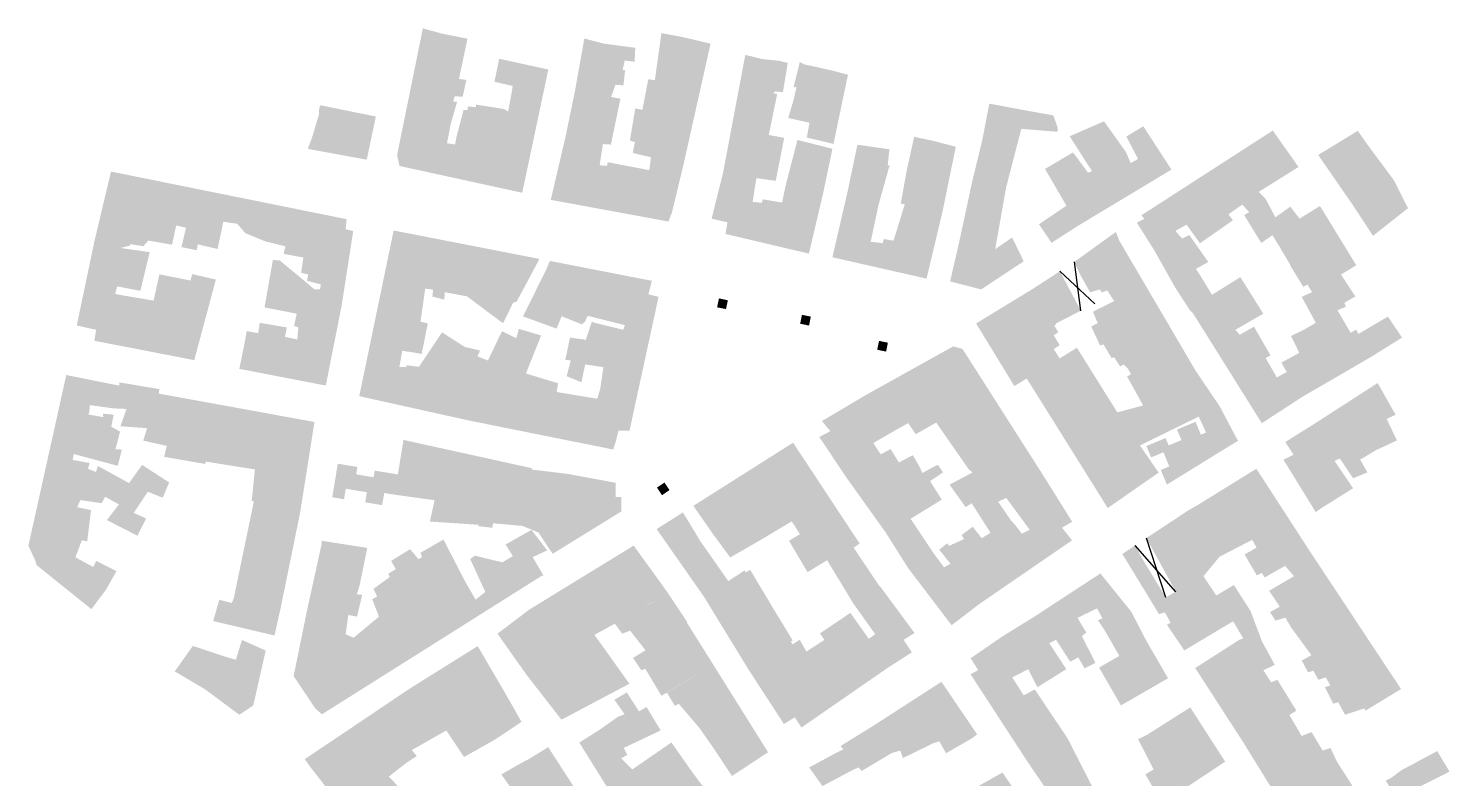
# Model space of a CAD drawing. Header units: millimetres. Extents: x -8 to 383, y 34 to 514.
# Drawn here: x -8.5 to 382.4, y 307.7 to 514.1 of the extents above; entities that cross this region are included whole.
import ezdxf

# ---------------------------------------------------------------- set-up
doc = ezdxf.new("R2010")
doc.units = ezdxf.units.MM
doc.header["$MEASUREMENT"] = 0
for name, color, linetype in [('ANAPSIXI', 231, 'Continuous'), ('APOTHIKES', 18, 'Continuous'), ('ATHLITIKA', 3, 'Continuous'), ('EKPAIDEYSH', 5, 'Continuous'), ('IPO ANEGERSI', 29, 'Continuous'), ('KATOIKIA', 2, 'Continuous'), ('POLITISMOS', 146, 'Continuous'), ('PROSWPIKES YPIRESIES', 59, 'Continuous'), ('TOPIKO EMPORIO', 20, 'Continuous'), ('VIOTEXNEIA', 217, 'Continuous'), ('XWRIS XRISI', 255, 'Continuous'), ('YGEIA', 141, 'Continuous'), ('YPERTOPIKO EMPORIO', 1, 'Continuous')]:
    doc.layers.add(name, color=color, linetype=linetype)

msp = doc.modelspace()

# ---------------------------------------------------------------- hatches: boundary and pattern name
at = {"layer": 'ANAPSIXI'}
for points in [[(283.11, 474.19), (282.98, 474.41), (278.85, 479.98), (271.15, 475.44), (277.03, 465.32), (280.24, 459.8), (288.44, 464.73)], [(244.68, 472.14), (239.81, 473.14), (233.83, 474.58), (233.07, 474.86), (231.47, 465.88), (232.56, 465.73), (242.96, 463.74)], [(260.43, 470.25), (251.17, 472.22), (247.49, 455.11), (257.44, 453.36)], [(168.73, 464.31), (160.57, 465.85), (160.17, 464.35), (159.29, 462.49), (167.57, 460.97), (168.54, 463.5)], [(307.02, 458.37), (310.08, 460.11), (304.88, 467.34), (297.65, 462.68), (298.46, 461.71), (296.4, 460.65), (301.25, 452.97), (308.37, 456.86)], [(226.2, 453.21), (213.71, 455.69), (212.66, 451.13), (224.9, 448.35), (225.87, 451.4)], [(234.09, 454.53), (229.48, 455.71), (226.75, 456.15), (226.54, 455.03), (225.87, 451.4), (224.9, 448.35), (232.04, 446.74)], [(265.28, 450.02), (262.11, 456.56), (257.44, 453.36), (251.71, 454.37), (250.83, 450.15), (246.55, 451.05), (245.04, 444.48), (253.59, 442.29)], [(273.85, 429.15), (273.52, 429.69), (274.82, 430.49), (273.7, 432.32), (274.23, 432.64), (268.12, 442.65), (252.19, 432.91), (259.76, 420.52)], [(355.21, 430.34), (351.58, 436.57), (345.64, 433.1), (342.29, 431.15), (350.2, 417.52), (360.99, 423.8), (357.38, 430.04), (356.7, 431.21)], [(255.55, 414.78), (251.44, 421.22), (248.45, 425.9), (245.9, 426.61), (231.26, 418.46), (234.24, 414.32), (237.88, 409.38), (240.48, 405.22), (241.22, 405.63)], [(240.48, 405.22), (237.88, 409.38), (234.24, 414.32), (231.26, 418.46), (222.14, 413.38), (226.95, 405.68), (228.59, 406.49), (230.61, 403.88), (233.5, 405.49), (235.59, 402.44)], [(158.91, 412.93), (156.43, 413.62), (148.8, 414.91), (147.97, 412.19), (136.8, 414.06), (135.11, 407.54), (133.14, 402.09), (152.36, 398.23), (153.15, 400.7), (153.84, 403.46), (156.86, 403.43)], [(44.5, 410.49), (27.37, 413.61), (25.23, 407.61), (24.14, 404.09), (23.08, 400.67), (29.56, 399.22), (28.83, 396.21), (40.17, 394.25), (40.34, 394.89), (42.82, 404.2)], [(57.35, 408.15), (44.5, 410.49), (42.82, 404.2), (40.34, 394.89), (53.81, 392.75), (54.01, 393.61)], [(225.94, 396.88), (223.93, 400.04), (230.61, 403.88), (228.59, 406.49), (226.95, 405.68), (222.14, 413.38), (209.79, 406.07), (212.09, 403.27), (209.05, 401.67), (216.38, 390.71)], [(70.19, 405.81), (57.35, 408.15), (54.01, 393.61), (62.8, 391.68), (67.8, 390.65)], [(208.46, 390.09), (201.85, 400.11), (191.6, 393.62), (194.21, 389.71), (197.92, 383.97)], [(216.38, 390.71), (221.72, 383.23), (229.79, 388.46), (236.79, 393.17), (234.8, 396.67), (230.96, 394.66), (228.69, 398.36), (225.94, 396.88)], [(153, 385.13), (153.04, 389.07), (139.84, 391.52), (138.17, 385.04), (140.68, 381.31), (131.82, 375.36), (135.71, 369.53), (154.59, 381.18), (154.63, 385.12)], [(201.48, 378.46), (197.92, 383.97), (194.21, 389.71), (191.6, 393.62), (183.84, 388.7), (186.7, 384.47), (190.33, 379.39), (188.97, 378.72), (192.73, 373.23)], [(278.59, 373.24), (277.67, 374.39), (275.83, 376.73), (278.63, 378.34), (270.63, 391.15), (265.27, 387.73), (260.47, 384.92), (266.94, 376.13), (264.75, 375.06), (268.36, 370.25), (270.25, 367.51)], [(328.15, 373.39), (337.81, 379.79), (329.29, 392.95), (319.35, 386.79), (320.61, 384.23), (328.15, 373.39)], [(192.73, 373.23), (188.97, 378.72), (190.33, 379.39), (186.7, 384.47), (183.84, 388.7), (174.41, 382.73), (179.71, 375.1), (184.56, 368.52)], [(210.58, 379.03), (214.13, 381.48), (208.46, 390.09), (197.92, 383.97), (201.48, 378.46), (203.74, 374.93)], [(184.02, 362.02), (176.31, 373.05), (171.55, 380.92), (164.31, 376.33), (177.36, 357.67)], [(216.24, 370.8), (216.89, 370.07), (220.15, 372.36), (214.13, 381.48), (210.58, 379.03), (203.74, 374.93), (200.71, 373.12), (205.82, 364.49)], [(262.01, 361.85), (258.36, 366.9), (253.73, 373.83), (251.24, 376.98), (248.21, 374.69), (248.89, 373.6), (244.77, 371.72), (244.24, 372.41), (242.04, 370.65), (245.14, 366.81), (249.26, 360.97), (252.93, 355.61)], [(10.16, 367.55), (9.32, 365.92), (4.44, 368.55), (-2.23, 370.11), (-8.5, 371.77), (-6.67, 367.8), (-6.22, 366.39), (8.83, 354.3), (12.81, 359.61), (15.72, 364.77)], [(167.37, 358.81), (158, 371.8), (153.21, 368.86), (161.03, 354.9)], [(298.02, 367.99), (295.93, 371.81), (292.42, 369.49), (300.87, 355.6), (304.36, 357.55), (298.02, 367.99)], [(218.38, 355.91), (223.73, 359.41), (225.51, 360.76), (218.52, 371.21), (216.89, 370.07), (216.24, 370.8), (211.21, 367.75)], [(243.36, 365.79), (240.53, 369.64), (233.54, 365.53), (245.46, 349.88), (252.93, 355.61), (249.26, 360.97), (245.14, 366.81)], [(322.88, 350.95), (325.68, 346.26), (326.61, 344.2), (330.85, 345.39), (327.67, 353.81), (323.1, 360.94), (318.26, 358.06), (305.71, 350.59), (304.69, 349.99), (308.81, 343.92), (309.44, 342.93), (322.88, 350.95)], [(136.19, 344.4), (141.8, 346.95), (143.28, 345.02), (145.89, 346.5), (144.47, 348.93), (137.93, 359.49), (129.32, 354.2)], [(83.25, 344.91), (80.94, 346.43), (78.77, 347.4), (79.5, 352.72), (72.5, 354.1), (68.33, 354.84), (64.45, 335.86), (70.41, 327), (72.24, 325.36), (86.08, 334.08), (83.45, 337.14), (79.68, 342.35)], [(94.21, 344.09), (88.56, 351.64), (87.94, 352.23), (80.94, 346.43), (83.25, 344.91), (79.68, 342.35), (83.45, 337.14), (86.08, 334.08), (96.89, 340.89)], [(199.22, 349.85), (196.66, 354.04), (189.53, 350.42), (183.64, 347.39), (186.79, 342.25)], [(223.44, 335.08), (227.96, 338.21), (225.55, 341.61), (222.63, 346.13), (222.18, 346.83), (217.61, 353.28), (213.42, 350.45)], [(179.91, 338.98), (172.65, 350.58), (172.01, 349.69), (171.88, 349.51), (165.09, 345.2), (161.27, 342.95), (157.82, 340.9), (160.11, 337.47), (161.2, 337.87), (165.63, 330.47)], [(56.77, 342.9), (50.25, 345.83), (48.56, 340.39), (45.57, 341.24), (41.14, 334.18), (40.03, 332.28), (49.52, 325.24), (53.36, 327.8)], [(118.97, 337.49), (115.09, 344.13), (101.11, 335.39), (105.2, 328.77), (110.41, 331.99)], [(259.33, 346.74), (250.7, 340.79), (252.76, 337.52), (250.66, 336.38), (253.97, 331.31), (262.14, 335.5), (266.53, 337.78), (265.98, 338.33), (263, 342.07)], [(194.34, 330.36), (199.31, 322.7), (202.33, 324.53), (204.16, 321.73), (208.04, 324.42), (200.95, 334.65)], [(242.06, 317.93), (243.93, 314.65), (250.92, 318.68), (252.48, 319.84), (242.65, 334.31), (237.26, 330.83)], [(268.33, 332.2), (265.29, 330.57), (257.67, 325.61), (265.99, 312.83), (277.35, 318.75)], [(325.73, 317.57), (328.25, 313.48), (340.71, 321.17), (338.38, 325.16), (334.82, 323.28)], [(276.86, 296.85), (286.12, 301.59), (277.35, 318.75), (265.99, 312.83)], [(206.27, 310.74), (209.93, 305.61), (218.08, 309.94), (219.86, 310.76), (215.66, 315.73), (213.03, 314.4)], [(249.81, 303.94), (256.01, 295.97), (265.31, 300.77), (259.45, 309.34)]]:
    msp.add_hatch(color=256, dxfattribs=at).paths.add_polyline_path(points, flags=0)
at = {"layer": 'APOTHIKES'}
for points in [[(371, 464.64), (367.09, 472.36), (356.13, 465.05), (361.37, 457.03)], [(351.78, 457.08), (346.79, 465.23), (341.71, 462.11), (341.16, 461.77), (333.71, 457.2), (335.48, 454.32), (338.62, 449.03)], [(309.84, 391.77), (313.04, 393.74), (308.67, 400.82), (305.16, 399.35)], [(266.13, 364.68), (257.74, 376.3), (256.15, 375.32), (253.73, 373.83), (258.36, 366.9), (262.01, 361.85)], [(171.88, 349.51), (172.01, 349.69), (172.65, 350.58), (172.75, 350.72), (167.37, 358.81), (166.94, 358.64), (162.4, 355.67), (157.62, 352.99), (152.82, 350.3), (154.83, 347.56), (157.03, 348.36), (161.27, 342.95), (165.09, 345.2)], [(294.87, 353.61), (287.46, 348.63), (291.6, 341.44), (298.97, 345.69)], [(87.64, 287.17), (93.45, 293.17), (99.29, 298.85), (91.59, 307.25), (90.64, 308.21), (67.52, 313.02), (69.35, 310.46), (78.62, 298.65)], [(379.03, 315.24), (369.25, 310), (366.45, 307.93), (364.86, 307.08), (367.95, 302.28), (382.43, 309.59)]]:
    msp.add_hatch(color=256, dxfattribs=at).paths.add_polyline_path(points, flags=0)
at = {"layer": 'ATHLITIKA'}
for points in [[(215.94, 496.61), (202.58, 500.34), (201.97, 497.89), (202.8, 498.02), (201.93, 494.21), (214.71, 490.72)], [(207.91, 339.16), (205.51, 342.62), (203.69, 345.87), (201.64, 344.59), (201.82, 344.24), (189.47, 337.86), (194.34, 330.36)]]:
    msp.add_hatch(color=256, dxfattribs=at).paths.add_polyline_path(points, flags=0)
at = {"layer": 'EKPAIDEYSH'}
for points in [[(294.72, 477.04), (293.4, 480.09), (287.38, 488.54), (277.92, 484.43), (284.08, 474.81), (282.98, 474.41), (283.11, 474.19), (288.44, 464.73), (297.66, 470.28)], [(279.92, 426.23), (275.15, 423.3), (266.12, 417.77), (277.31, 399.87), (291.04, 408.45), (279.92, 426.23)], [(297.26, 399.35), (313.44, 407.28), (319.2, 410.11), (312.59, 419.88), (306.55, 415.41), (299.09, 410.6), (298.15, 410.35), (291.04, 408.45), (277.31, 399.87), (288.4, 382.12), (302.4, 391.87)]]:
    msp.add_hatch(color=256, dxfattribs=at).paths.add_polyline_path(points, flags=0)
at = {"layer": 'IPO ANEGERSI'}
msp.add_hatch(color=256, dxfattribs=at).paths.add_polyline_path([(334.82, 323.28), (338.38, 325.16), (340.3, 326.37), (335.06, 334.87), (333.35, 334.18), (328.54, 331.23), (320.22, 326.09), (325.73, 317.57)], flags=0)
at = {"layer": 'KATOIKIA'}
for points in [[(155.53, 505.26), (158.25, 504.95), (158.44, 508.77), (156.2, 509.07), (149.58, 509.96), (148, 510.39), (147.92, 509.98), (145.55, 496.18), (151.77, 495.23), (153, 498.6), (155.18, 498.44), (155.64, 502.66), (154.96, 502.67)], [(340.89, 475.98), (333.8, 486.01), (322.45, 478.68), (329.93, 469.12)], [(362.32, 478.79), (359.83, 482.15), (357.53, 485.44), (357.19, 485.93), (346.29, 479.28), (351.57, 471.64)], [(246.61, 481.56), (240.04, 483.25), (235.15, 484.27), (233.07, 474.86), (233.83, 474.58), (239.81, 473.14), (244.68, 472.14)], [(310.83, 457.25), (308.92, 456.31), (308.37, 456.86), (301.25, 452.97), (307.02, 442.69), (313.73, 446.31), (312.66, 447.95), (316.08, 449.83)], [(352.2, 446.15), (352.56, 446.37), (355.82, 448.36), (356.77, 448.93), (351.78, 457.08), (338.54, 448.98), (342.2, 442.98), (343.31, 443.65), (344.6, 441.53)], [(313.73, 446.31), (307.02, 442.69), (311.03, 436.51), (316.66, 440.55), (317.09, 440.81)], [(303.64, 435.15), (298.66, 443.64), (289.67, 439.8), (290.2, 439.11), (284.32, 436.16), (285.65, 433.01), (283.87, 432.07), (286.28, 426.87), (287.24, 427.14), (288.19, 426.99), (294.49, 430.07)], [(324.89, 445.66), (317.09, 440.81), (316.66, 440.55), (311.03, 436.51), (311.82, 435.77), (317.94, 425.99), (324.72, 429.79), (323.51, 431.17), (331.19, 435.61)], [(301.55, 423.96), (307.97, 427.77), (303.64, 435.15), (294.49, 430.07), (288.19, 426.99), (287.24, 427.14), (289.52, 423.3), (290.07, 423.7), (291.82, 421.1), (292.77, 421.63), (294.01, 420.35)], [(328.63, 432.04), (324.72, 429.79), (317.94, 425.99), (323.77, 416.67), (326.88, 418.96), (326.21, 419.52), (331.83, 423.42), (333.2, 424.09)], [(265.27, 387.73), (270.63, 391.15), (264.12, 401.35), (255.55, 414.78), (241.22, 405.63), (247.36, 396.8), (250.1, 392.87), (251.18, 391.9), (244.88, 388.55), (249.32, 382.37), (250.97, 383.45), (256.15, 375.32), (261.75, 378.77), (258.25, 383.85), (260.47, 384.92)], [(358.29, 413.72), (353.93, 410.9), (355.34, 408.61), (362.2, 398.05), (366.42, 400.01)], [(242.76, 384.45), (239.53, 389.53), (243.1, 391.95), (241.68, 394.02), (240.55, 393.5), (237.4, 391.75), (236.79, 393.17), (229.79, 388.46), (221.72, 383.23), (227.37, 375.31), (234.18, 379.18), (234.6, 379.42)], [(332.79, 359.35), (335.75, 354.96), (333.05, 353.49), (334.53, 351.15), (337.27, 351.95), (338.88, 349.21), (352.58, 357.28), (349.21, 362.37), (343.93, 370.33), (337.17, 366.21), (339.64, 363.37)], [(318.26, 358.06), (314.74, 363.36), (300.87, 355.6), (302.49, 352.94), (304.11, 353.39), (305.71, 350.59)], [(277.01, 337.79), (272.32, 344.91), (267.7, 351.92), (259.33, 346.74), (263, 342.07), (265.98, 338.33), (266.53, 337.78), (269.05, 332.81)], [(356.77, 337.09), (363.44, 340.85), (357.57, 349.72), (351.35, 345.59), (344.41, 341.64), (342.16, 340.36), (341.75, 340.22), (343.49, 336.94), (345, 337.34), (346.33, 334.86), (348.39, 335.53), (349.65, 333.34)], [(298.97, 345.69), (286.01, 338.22), (292.03, 327.81), (304.99, 335.28)], [(332.54, 342.28), (330.85, 345.39), (326.61, 344.2), (325.68, 346.26), (324.59, 345.86), (312.46, 338.09), (316.34, 332.09)], [(96.97, 315.51), (103.55, 319.28), (106.46, 320.92), (106.7, 321.08), (102.92, 325.34), (106.07, 327.36), (101.11, 335.39), (96.44, 332.47), (87.86, 326.7)], [(315.99, 319.67), (311.1, 327.26), (299.21, 319.72), (296.74, 318.51), (301.03, 310.19), (305.62, 312.99)], [(187.88, 310.26), (179.5, 323.02), (176.07, 321.63), (180.38, 315.45), (185.03, 308.39)], [(337.52, 313.18), (346.02, 317.88), (344.47, 320.47), (341.73, 319.4), (340.71, 321.17), (328.25, 313.48), (330.62, 309.64)], [(155.17, 298.1), (162.67, 301.87), (157.33, 309.97), (150.91, 304.94)]]:
    msp.add_hatch(color=256, dxfattribs=at).paths.add_polyline_path(points, flags=0)
at = {"layer": 'POLITISMOS'}
for points in [[(216.94, 501.35), (212.81, 502.47), (204.92, 504.21), (203.7, 504.83), (202.58, 500.34), (215.94, 496.61)], [(298.19, 487.17), (293.52, 484.37), (296.72, 478.19), (294.72, 477.04), (297.66, 470.28), (305.93, 475.25)], [(367.09, 472.36), (362.32, 478.79), (351.57, 471.64), (356.13, 465.05)], [(220.73, 466.57), (221, 468.42), (216.83, 469.16), (213.71, 455.69), (218.39, 454.76)], [(65.46, 428.52), (62.06, 429.23), (60.62, 422.55), (59.46, 418.5), (71.92, 416.09), (73.31, 415.85), (75.96, 429.23), (69.62, 430.8), (65.75, 431.88)], [(330.79, 405.46), (341.99, 412.77), (337.64, 419.54), (334.91, 418.07), (331.83, 423.42), (326.21, 419.52), (326.88, 418.96), (323.77, 416.67)], [(343.93, 370.33), (337.81, 379.79), (328.15, 373.39), (329.34, 371.22), (326.04, 369.35), (329.41, 363.59), (330.77, 364.26), (331.58, 363.02), (337.17, 366.21)], [(152.82, 350.3), (143.18, 362.71), (137.93, 359.49), (144.47, 348.93), (145.7, 349.33), (146.88, 347.68), (147.2, 347.24)], [(125.03, 327.01), (122.91, 330.74), (109.2, 322.67), (106.7, 321.08), (106.46, 320.92), (109.36, 316.57)]]:
    msp.add_hatch(color=256, dxfattribs=at).paths.add_polyline_path(points, flags=0)
at = {"layer": 'PROSWPIKES YPIRESIES'}
for color, points in [(256, [(112.28, 511.28), (105.41, 512.65), (100, 514.11), (97.62, 502.4), (105.29, 500.96), (109.11, 500.36), (109.93, 500.21)]), (256, [(147.92, 509.98), (148, 510.39), (144.43, 511.34), (141.82, 496.75), (145.55, 496.18)]), (256, [(193.18, 505.73), (188.7, 506.82), (187.02, 497.92), (191.55, 497.11), (191.74, 498.11)]), (256, [(154.35, 494.79), (151.77, 495.23), (141.82, 496.75), (139.35, 484.73), (149.53, 482.29), (151.74, 482.14)]), (256, [(197.48, 496.07), (196.47, 496.23), (191.55, 497.11), (190.32, 490.58), (196.1, 489.37)]), (256, [(122.26, 491.95), (114.63, 493.14), (114.62, 492.46), (112.31, 492.62), (112.29, 491.67), (111.2, 491.68), (109.3, 484.41), (111.34, 484.11), (111.63, 485.06), (114.89, 484.47), (115.05, 485.97), (116.95, 485.41), (117.37, 486.49), (120.82, 486.11)]), (256, [(107.67, 487.82), (101.27, 488.78), (100.12, 484.13), (106.65, 482.51)]), (256, [(124.12, 485.23), (120.82, 486.11), (117.37, 486.49), (116.95, 485.41), (115.05, 485.97), (114.89, 484.47), (111.63, 485.06), (111.34, 484.11), (109.3, 484.41), (108.84, 482.18), (108.31, 479.59), (122.93, 477.38)]), (256, [(198.25, 478.17), (183.85, 481.12), (182.6, 474.46), (191.74, 472.82), (191.76, 472.9), (197.07, 472.16)]), (256, [(228.33, 480.85), (219.54, 482.11), (218.29, 476.14), (227.7, 473.95), (228.41, 476.49), (227.87, 476.35)]), (59, [(321.62, 462.97), (325.4, 465.62), (327.3, 463.55), (331.83, 467.19), (329.93, 469.12), (322.45, 478.68), (314.23, 473.38)]), (256, [(162.3, 475.1), (156.65, 476.18), (154.31, 463.41), (159.29, 462.49), (160.17, 464.35), (161.17, 468.16)]), (59, [(314.23, 473.38), (304.88, 467.34), (310.08, 460.11), (313.77, 454.98), (322.82, 461.29), (321.62, 462.97)]), (256, [(149.12, 469.05), (136.38, 472.02), (135.19, 466.93), (147.63, 464.64), (148.71, 467.08)]), (256, [(225.36, 465.58), (220.73, 466.57), (218.39, 454.76), (226.2, 453.21), (226.54, 455.03), (223.19, 455.38)]), (256, [(242.96, 463.74), (232.56, 465.73), (229.48, 455.71), (234.09, 454.53), (240.41, 453.03)]), (256, [(251.71, 454.37), (247.49, 455.11), (246.55, 451.05), (250.83, 450.15)]), (59, [(283.55, 441.48), (286.29, 442.27), (286.69, 441.45), (288.32, 441.98), (289.67, 439.8), (293, 441.22), (284.94, 453.99), (279.22, 449.86), (280.81, 446.37)]), (59, [(312.59, 419.88), (311.11, 422.41), (307.97, 427.77), (301.55, 423.96), (294.01, 420.35), (294.82, 418.98), (293.73, 418.3), (298.15, 410.35), (299.09, 410.6), (306.55, 415.41)]), (59, [(362.2, 398.05), (355.34, 408.61), (353.93, 410.9), (351.4, 409.28), (359.36, 396.35), (362.2, 398.05)]), (59, [(310, 404.79), (307.46, 403.72), (308.67, 400.82), (313.04, 393.74), (315.78, 395.43)]), (256, [(224.44, 347.4), (232.25, 345.85), (235.27, 347.72), (225.84, 360.49), (225.51, 360.76), (223.73, 359.41), (218.38, 355.91)]), (256, [(148.13, 329.17), (156.82, 333.77), (147.2, 347.24), (145.7, 349.33), (144.47, 348.93), (145.89, 346.5), (143.28, 345.02), (128.48, 336.29), (138.13, 323.88)]), (256, [(179.91, 338.98), (166.39, 330.86), (167.16, 331.26), (169.31, 327.69), (170.4, 328.24), (176.07, 321.63)]), (256, [(183.81, 316.45), (191.1, 321.1), (187.24, 327.28), (179.5, 323.02)]), (59, [(337.52, 313.18), (330.62, 309.64), (334.31, 303.67), (341.27, 292.39), (351.57, 297.63), (350.49, 299.02), (357.74, 302.5), (351.43, 312.37), (349.69, 316.08), (347.5, 315.4), (346.02, 317.88)])]:
    msp.add_hatch(color=color, dxfattribs=at).paths.add_polyline_path(points, flags=0)
at = {"layer": 'TOPIKO EMPORIO'}
for points in [[(87.07, 489.86), (71.73, 492.99), (71.37, 491.49), (71.49, 490.66), (69.56, 484.2), (68.36, 480.96), (84.56, 477.98)], [(109.27, 493.35), (96.35, 496.16), (95.19, 490.44), (100.73, 488.86), (101.27, 488.78), (107.67, 487.82)], [(132.68, 494.11), (124.42, 496.37), (123.48, 491.26), (122.26, 491.95), (120.82, 486.11), (128.83, 483.97), (130.4, 483.34)], [(101.27, 488.78), (100.73, 488.86), (95.19, 490.44), (92.92, 479.28), (93.35, 477.18), (93.57, 476.26), (97.93, 475.31)], [(196.1, 489.37), (185.81, 491.51), (185, 487.22), (190.01, 485.74), (195.16, 484.78)], [(130.4, 483.34), (128.83, 483.97), (124.12, 485.23), (122.93, 477.38), (108.31, 479.59), (107.56, 475.97), (106.34, 473.47), (127.34, 468.88)], [(199.4, 483.99), (195.16, 484.78), (190.01, 485.74), (185, 487.22), (183.85, 481.12), (198.25, 478.17)], [(149.53, 482.29), (139.35, 484.73), (136.38, 472.02), (149.12, 469.05), (150.66, 476.28), (148.64, 476.44)], [(212.67, 480.98), (203.05, 483.42), (199.95, 471.49), (200.87, 470.98), (210.12, 468.78)], [(171.71, 476.68), (166.62, 477.67), (162.75, 478.64), (162.3, 475.1), (170.93, 473.45)], [(27.31, 469.21), (27.62, 472.01), (14.22, 474.72), (9.65, 455.51), (9.61, 455.33), (16.82, 453.68), (19.42, 454.34), (19.56, 454.75), (23.1, 454.17), (24.47, 455.73)], [(193.28, 466.13), (190.72, 466.37), (191.74, 472.82), (182.6, 474.46), (179.42, 461.75), (183.81, 460.76), (183.32, 457.99), (183.32, 457.53), (190.31, 455.88), (191.46, 458.09)], [(227.7, 473.95), (218.29, 476.14), (216.83, 469.16), (221, 468.42), (220.73, 466.57), (225.36, 465.58)], [(50.22, 467.44), (35.13, 470.49), (34.8, 467.82), (33.77, 459.51), (34.86, 459.23), (33.59, 453.92), (37.81, 453.07), (38.09, 454.69), (43.54, 453.42), (45.11, 460.91), (48.92, 460.35), (49.77, 464.31)], [(106.32, 452.63), (106.56, 455.66), (91.97, 458.5), (89.77, 447.89), (96.26, 446.61), (103.18, 445.39), (105.1, 445.04), (105.31, 446.5)], [(290.65, 458.11), (284.94, 453.99), (293, 441.22), (298.66, 443.64), (291.61, 455.65)], [(24.86, 452.53), (16.82, 453.68), (9.61, 455.33), (7.33, 444.44), (15.92, 443.11), (22.31, 441.91)], [(120.64, 452.91), (106.56, 455.66), (106.32, 452.63), (105.31, 446.5), (105.1, 445.04), (103.18, 445.39), (102.83, 442.21), (102.62, 440.32), (105.9, 439.47), (106.04, 441.51), (112.17, 440.37), (119.63, 450.67)], [(70.47, 439.2), (69.04, 439.07), (70.17, 442.33), (60.66, 450.24), (60.55, 450.25), (58.75, 450.4), (56.45, 437.33), (65.3, 435.61), (64.58, 432.21), (65.75, 431.88), (69.62, 430.8), (75.96, 429.23), (77.65, 437.75)], [(132.08, 450.68), (120.64, 452.91), (119.63, 450.67), (112.17, 440.37), (122.07, 432.95), (124.85, 438.65), (125.8, 438.92)], [(33.54, 431.25), (35.81, 441.05), (36.11, 444.73), (27.53, 446.44), (25.93, 439.21), (24.55, 432.97), (22.57, 425.65), (31.62, 423.89)], [(150.54, 445.59), (151.39, 446.92), (144.29, 448.3), (141.4, 442.91), (138.19, 434.9), (143.76, 432.67), (144.57, 433.37), (145.37, 435.01)], [(163.01, 444.65), (151.39, 446.92), (150.54, 445.59), (145.37, 435.01), (155.58, 432.46), (155.11, 431.17), (160.57, 429.82), (162.4, 428.98), (164.84, 440.23), (162.05, 440.95)], [(281.01, 436.41), (275.24, 447.28), (271.27, 444.7), (277.17, 434.47)], [(16.3, 440.84), (15.36, 441.07), (15.92, 443.11), (7.33, 444.44), (4.8, 432.37), (10.12, 431.17), (14.02, 430.22), (14.86, 432.67)], [(271.27, 444.7), (268.12, 442.65), (274.07, 432.9), (277.17, 434.47)], [(24.55, 432.97), (25.93, 439.21), (16.3, 440.84), (14.86, 432.67), (14.02, 430.22), (10.12, 431.17), (9.64, 428.15), (22.57, 425.65)], [(183.39, 436.86), (183.9, 439.3), (181.45, 439.81), (180.94, 437.36)], [(206.23, 432.34), (206.74, 434.79), (204.29, 435.3), (203.78, 432.85)], [(105.66, 416.23), (105.85, 417.37), (111.52, 426.46), (105.28, 430.47), (98.93, 420.98), (95.52, 421.42), (95.46, 420.95), (95.38, 420.33), (94.24, 414.61), (93.47, 410.47), (104.1, 408.11)], [(162.4, 428.98), (160.57, 429.82), (155.11, 431.17), (146.83, 433.22), (146.51, 433.48), (144.84, 428.44), (140.47, 429.03), (139.19, 422.9), (140.69, 422.76), (139.56, 418.4), (143.64, 416.73), (144.64, 421.63), (149.67, 420.9), (148.8, 414.91), (156.43, 413.62), (158.91, 412.93)], [(95.38, 420.33), (95.46, 420.95), (93.55, 420.97), (94.32, 425.4), (89.84, 426.07), (85.43, 426.99), (82.51, 412.91), (93.47, 410.47), (94.24, 414.61)], [(227.43, 425.18), (227.93, 427.62), (225.49, 428.13), (224.98, 425.68)], [(259.76, 420.52), (262.71, 415.68), (275.15, 423.3), (273.55, 425.89), (275.21, 426.92), (273.85, 429.15)], [(362.65, 416.53), (358.29, 413.72), (366.42, 400.01), (367.95, 400.72), (365.14, 406.62), (367.6, 407.83), (366.31, 410.01)], [(315.45, 402.91), (314.02, 402.31), (312.54, 405.85), (310, 404.79), (315.78, 395.43), (318, 396.81)], [(106.29, 398.31), (94.67, 400.87), (93.14, 391.38), (92.24, 385.8), (103.23, 384.27)], [(302.99, 392.61), (304.67, 388.58), (309.84, 391.77), (305.16, 399.35), (304.31, 401.38), (299.04, 399.17), (300.35, 396.04), (303.71, 397.46), (305.33, 393.58)], [(30.23, 389.16), (22.78, 393.99), (19.19, 388.98), (10.64, 393.69), (10.07, 392.06), (7.9, 392.9), (8.33, 394.53), (3.68, 395.35), (3.42, 395.39), (-3.02, 396.51), (-5.65, 384.6), (1.5, 383.1), (4.93, 382.36), (5.78, 384.32), (11.63, 383.45), (12.61, 385.22), (16.41, 383.14), (13.09, 378.8), (21.51, 374.5), (23.88, 379.26), (20.48, 380.79), (24.35, 386.62), (28.43, 384.94)], [(118.2, 395.69), (106.29, 398.31), (101.94, 378.4), (115.32, 377.51), (115.71, 380.68), (118.03, 380.39), (118.91, 387.47), (117, 387.76)], [(84.59, 386.48), (84.15, 383.69), (88.81, 382.92), (89.37, 386.26), (92.24, 385.8), (93.14, 391.38), (86.76, 392.42), (86.46, 390.6), (81.66, 391.39), (82, 393.44), (76.6, 394.32), (75.08, 385.07), (78.32, 384.54), (78.8, 387.43)], [(167.86, 387.05), (166.47, 389.13), (164.39, 387.74), (165.78, 385.66)], [(66.24, 380.82), (53.52, 383.95), (51.21, 372.82), (49.75, 365.8), (47.94, 357.11), (60.9, 354.68)], [(314.98, 384.09), (313.15, 382.96), (310.65, 381.53), (312.02, 379.42), (319.11, 368.69), (323.2, 370.82)], [(320.61, 384.23), (319.35, 386.79), (314.98, 384.09), (323.2, 370.82), (328.15, 373.39), (320.61, 384.23)], [(312.02, 379.42), (310.65, 381.53), (301.94, 375.78), (310.91, 361.21), (314.74, 363.36), (319.11, 368.69)], [(130.22, 368.61), (134.2, 370.47), (129.87, 376.11), (122.75, 372.08), (124.76, 368.92), (121.89, 367.18), (124.57, 362.65), (126.41, 359.5), (132.58, 363.39), (133.26, 363.65), (133.04, 363.8)], [(264.75, 375.06), (263.1, 377.26), (261.75, 378.77), (257.74, 376.3), (266.13, 364.68), (270.25, 367.51), (268.36, 370.25)], [(111.43, 362.29), (106.06, 372.71), (105.66, 373.45), (99.36, 369.83), (99.76, 368.6), (98.8, 368.06), (96.5, 370.81), (91.29, 367.58), (92.57, 365.29), (96.13, 358.95), (97.22, 359.48), (99.79, 356.19), (105.69, 346.44), (116.58, 353.31), (114.51, 356.92)], [(121.89, 367.18), (114.26, 369.02), (113.04, 368.07), (117.18, 359.03), (114.51, 356.92), (116.58, 353.31), (126.41, 359.5), (124.57, 362.65)], [(161.03, 354.9), (153.21, 368.86), (148.42, 365.92), (152.4, 360.59), (157.62, 352.99)], [(157.62, 352.99), (152.4, 360.59), (148.42, 365.92), (143.18, 362.71), (152.82, 350.3)], [(60.9, 354.68), (47.94, 357.11), (47.42, 356.01), (44.02, 356.86), (42.32, 351.02), (59.2, 347.05)], [(201.82, 344.24), (201.64, 344.59), (201.22, 345.41), (201.77, 345.67), (199.22, 349.85), (186.79, 342.25), (189.47, 337.86)], [(210.45, 345.85), (205.51, 342.62), (214.85, 329.13), (218.91, 331.95), (216.78, 335.57)], [(234.54, 342.41), (232.25, 345.85), (224.44, 347.4), (222.63, 346.13), (225.55, 341.61), (227.96, 338.21)], [(316.34, 332.09), (320.22, 326.09), (328.54, 331.23), (333.35, 334.18), (331.2, 337.48), (334.35, 338.96), (332.54, 342.28)], [(122.91, 330.74), (122.85, 330.85), (118.97, 337.49), (110.41, 331.99), (105.2, 328.77), (106.07, 327.36), (102.92, 325.34), (106.7, 321.08), (109.2, 322.67)], [(187.24, 327.28), (179.91, 338.98), (176.07, 321.63), (179.5, 323.02)], [(207.91, 339.16), (200.95, 334.65), (208.04, 324.42), (210.83, 326.35), (214.85, 329.13)], [(265.29, 330.57), (262.14, 335.5), (253.97, 331.31), (257.27, 326.23), (257.67, 325.61)], [(237.26, 330.83), (231.87, 327.35), (238.57, 316.5), (240.41, 317.41), (242.06, 317.93)], [(90.64, 308.21), (95.44, 311.99), (98.32, 313.87), (96.97, 315.51), (87.86, 326.7), (67.52, 313.02)], [(127.15, 323.28), (125.03, 327.01), (109.36, 316.57), (111.34, 313.6), (116.58, 316.57), (119.88, 318.44)], [(238.57, 316.5), (231.87, 327.35), (224.23, 322.41), (229.02, 314.72), (231.35, 315.4), (232.03, 313.31)], [(229.02, 314.72), (224.23, 322.41), (214.9, 316.63), (215.66, 315.73), (219.86, 310.76), (220.7, 309.76)], [(178.25, 303.93), (177.96, 304.32), (174.04, 309.56), (168.38, 317.62), (163, 313.91), (172.21, 299.57)], [(172.21, 299.57), (163, 313.91), (157.62, 310.19), (157.33, 309.97), (162.67, 301.87), (166.28, 295.29)]]:
    msp.add_hatch(color=256, dxfattribs=at).paths.add_polyline_path(points, flags=0)
at = {"layer": 'VIOTEXNEIA'}
for points in [[(134.52, 502.8), (121, 505.76), (119.69, 499.42), (124.71, 498.28), (124.42, 496.37), (132.68, 494.11)], [(156.65, 476.18), (150.88, 477.28), (150.66, 476.28), (148.71, 467.08), (147.63, 464.64), (154.31, 463.41)], [(170.93, 473.45), (162.3, 475.1), (161.44, 469.84), (169.72, 468.4)], [(350.78, 395.11), (343.93, 390.95), (340.91, 388.64), (345.6, 381.02), (347.95, 382.59), (355.9, 387.57), (350.78, 395.11)], [(301.94, 375.78), (299.04, 373.86), (307.12, 359.09), (310.91, 361.21)], [(184.02, 362.02), (177.36, 357.67), (180.5, 352.53), (193.36, 359.57), (190.05, 365.11), (188.82, 364.43), (188.55, 364.98)], [(83.31, 358.23), (81.81, 358.38), (82.6, 360.8), (79.07, 361.11), (70, 362.4), (68.33, 354.84), (72.5, 354.1), (79.5, 352.72), (81.89, 352.24)], [(196.66, 354.04), (193.36, 359.57), (180.5, 352.53), (183.64, 347.39), (189.53, 350.42)], [(356.77, 337.09), (349.65, 333.34), (348.15, 332.81), (350.43, 328.28), (351.79, 328.68), (353.67, 325.25), (359.01, 326.98), (359.3, 326.37), (369.09, 332.31), (363.44, 340.85)], [(155.29, 316.11), (165.43, 320.93), (161.52, 327.37), (159.47, 326.17), (156.11, 331.38), (152.68, 329.36), (155.51, 325.38), (153.73, 324.72), (151.17, 322.91), (148.38, 320.95), (143.03, 317.59), (147.12, 311.02)], [(194.97, 314.92), (191.1, 321.1), (183.81, 316.45), (187.88, 310.26)], [(320.71, 312.32), (315.99, 319.67), (305.62, 312.99), (301.03, 310.19), (298.76, 308.81), (302.13, 303.06), (302.78, 303.38), (307.6, 305.74), (308.62, 304.32)], [(157.33, 309.97), (157.62, 310.19), (154.59, 313.25), (156.23, 314.19), (155.29, 316.11), (147.12, 311.02), (150.91, 304.94)]]:
    msp.add_hatch(color=256, dxfattribs=at).paths.add_polyline_path(points, flags=0)
at = {"layer": 'XWRIS XRISI'}
for color, points in [(256, [(179.14, 509.92), (171.75, 511.66), (165.63, 512.83), (163.82, 499.85), (168.42, 499.11), (176.35, 497.42)]), (256, [(200.38, 504.62), (197.94, 505.2), (193.45, 505.66), (193.18, 505.73), (191.74, 498.11), (191.55, 497.11), (196.47, 496.23), (196.88, 496.76), (199.06, 496.6)]), (255, [(176.35, 497.42), (168.42, 499.11), (163.82, 499.85), (162.02, 500.14), (160.39, 491.7), (168.5, 490.07), (174.42, 488.81)]), (255, [(191.55, 497.11), (187.02, 497.92), (185.81, 491.51), (190.32, 490.58)]), (256, [(273.45, 490.17), (265.28, 491.64), (255.82, 493.41), (253.87, 483.32), (263.35, 481.57), (264.63, 486.47), (274.57, 485.66), (274.64, 486.75)]), (256, [(174.42, 488.81), (168.5, 490.07), (160.39, 491.7), (158.43, 492.1), (156.96, 483.25), (158.32, 482.83), (157.74, 479.83), (162.75, 478.64), (166.62, 477.67), (171.71, 476.68)]), (256, [(263.35, 481.57), (253.87, 483.32), (251.17, 472.22), (260.43, 470.25)]), (256, [(34.8, 467.82), (35.13, 470.49), (27.62, 472.01), (27.31, 469.21), (24.47, 455.73), (31.01, 454.58), (32.15, 459.88), (33.77, 459.51)]), (255, [(210.12, 468.78), (200.87, 470.98), (199.95, 471.49), (198.8, 466.19), (193.49, 467.07), (193.28, 466.13), (191.46, 458.09), (190.31, 455.88), (206.2, 452.14)]), (256, [(333.71, 457.2), (341.16, 461.77), (338.63, 465.08), (334.51, 462.12), (331.83, 467.19), (327.3, 463.55), (325.93, 462.74), (330.64, 455.06)]), (256, [(43.07, 445.01), (36.53, 446.5), (36.11, 444.73), (35.81, 441.05), (33.54, 431.25), (31.62, 423.89), (37.12, 422.83), (39.52, 431.78)]), (256, [(351.58, 436.57), (353.91, 437.5), (353.51, 438.6), (356.52, 440.35), (352.56, 446.37), (352.2, 446.15), (344.6, 441.53), (341.75, 440.23), (345.64, 433.1)]), (256, [(357.38, 430.04), (360.99, 423.8), (369.36, 429.04), (365.46, 434.81)]), (256, [(62.06, 429.23), (62.62, 431.81), (55.13, 433.1), (54.7, 430.24), (51.55, 430.82), (50.94, 427.35), (49.51, 420.43), (59.46, 418.5), (60.62, 422.55)]), (256, [(132.54, 429.61), (126.42, 431.43), (125.72, 428.85), (121.77, 430.79), (117.9, 422.72), (115.18, 416.82), (118.85, 416.11), (119.14, 417.47), (123.5, 416.61), (122.65, 413.21), (124.42, 413.06), (123.72, 411.56), (125.76, 411.68), (125.56, 411.26), (127.2, 411.1), (128.36, 419.14)]), (256, [(342.29, 431.15), (338.82, 429.48), (341.09, 424.83), (336.16, 422.14), (337.64, 419.54), (341.99, 412.77), (350.2, 417.52)]), (256, [(114.25, 414.43), (114.83, 416.07), (115.18, 416.82), (117.9, 422.72), (115.04, 423.85), (115.74, 425.47), (111.52, 426.46), (105.85, 417.37), (105.66, 416.23), (104.1, 408.11), (112.15, 406.33)]), (256, [(16.47, 415.81), (1.89, 418.73), (1.65, 417.57), (0.01, 410.15), (3.35, 409.53), (8.25, 408.66), (8.41, 410.43), (14.81, 409.56)]), (256, [(137.19, 416.47), (128.36, 419.14), (127.2, 411.1), (125.56, 411.26), (123.21, 404.09), (133.14, 402.09), (135.11, 407.54), (136.8, 414.06)]), (256, [(27.37, 413.61), (27.52, 414.84), (16.48, 416.71), (16.47, 415.81), (14.81, 409.56), (18.49, 409.39), (16.81, 404.63), (24.14, 404.09), (25.23, 407.61)]), (256, [(124.42, 413.06), (122.65, 413.21), (123.5, 416.61), (119.14, 417.47), (118.85, 416.11), (115.18, 416.82), (114.83, 416.07), (114.25, 414.43), (112.15, 406.33), (112.56, 406.24), (123.21, 404.09), (125.56, 411.26), (125.76, 411.68), (123.72, 411.56)]), (256, [(14.27, 404.53), (14.98, 407.8), (11.98, 408.09), (12.1, 407.14), (8.02, 407.86), (8.25, 408.66), (3.35, 409.53), (0.01, 410.15), (-3.02, 396.51), (3.42, 395.39), (3.68, 395.35), (3.97, 396.99), (16.08, 393.74), (17.21, 398.23), (15.44, 398.24), (16.71, 403.14)]), (256, [(318, 396.81), (324.22, 400.61), (319.2, 410.11), (313.44, 407.28), (315.45, 402.91)]), (256, [(352.24, 395.76), (355.69, 390.63), (355.99, 390.33), (358.74, 391.48), (348.15, 407.18), (345.63, 405.55)]), (256, [(358.74, 391.48), (359.83, 391.93), (357.81, 395.5), (358.63, 395.9), (359.36, 396.35), (351.4, 409.28), (348.15, 407.18)]), (256, [(347.87, 402.23), (345.63, 405.55), (337.24, 400.29), (339.53, 396.78)]), (256, [(343.93, 390.95), (350.78, 395.11), (352.24, 395.76), (347.87, 402.23), (339.53, 396.78), (339.53, 396.79), (336.73, 395.43), (340.91, 388.64)]), (256, [(129.9, 392.72), (130.04, 393.08), (127.57, 393.62), (127.45, 393.65), (118.2, 395.69), (117, 387.76), (118.91, 387.47), (118.03, 380.39), (115.71, 380.68), (115.32, 377.51), (115.27, 377.14), (119.09, 376.7), (119.37, 377.93), (127.44, 377.2), (128.74, 385.09)]), (256, [(67.8, 390.65), (62.8, 391.68), (54.01, 393.61), (53.81, 392.75), (52.93, 384.1), (53.52, 383.95), (66.24, 380.82)]), (256, [(139.84, 391.52), (129.9, 392.72), (128.74, 385.09), (127.44, 377.2), (131.82, 375.36), (140.68, 381.31), (138.17, 385.04)]), (256, [(8.72, 381.54), (4.93, 382.36), (1.5, 383.1), (-5.65, 384.6), (-8.5, 371.77), (-2.23, 370.11), (4.44, 368.55), (6.19, 373.24), (7.68, 372.96)]), (256, [(240.53, 369.64), (234.18, 379.18), (227.37, 375.31), (233.54, 365.53)]), (256, [(84.71, 371.15), (72.21, 373.11), (72.2, 372.42), (70, 362.4), (79.07, 361.11), (82.6, 360.8)]), (256, [(99.79, 356.19), (97.22, 359.48), (96.13, 358.95), (92.57, 365.29), (90.5, 364.07), (90.9, 363.12), (86.38, 359.88), (87.45, 357.83), (86.07, 357.02), (87.94, 352.23), (88.56, 351.64), (94.21, 344.09), (96.89, 340.89), (105.69, 346.44)]), (256, [(294.87, 353.61), (286.38, 364.12), (276.56, 357.7), (280.07, 351.9), (285.47, 354.51), (286.94, 351.76), (285.71, 351.24), (287.46, 348.63)]), (256, [(357.57, 349.72), (352.58, 357.28), (338.88, 349.21), (344.41, 341.64), (351.35, 345.59)]), (256, [(143.28, 345.02), (141.8, 346.95), (136.19, 344.4), (129.32, 354.2), (120.53, 347.55), (128.48, 336.29)]), (256, [(223.44, 335.08), (213.42, 350.45), (209.24, 347.63), (210.45, 345.85), (216.78, 335.57), (218.91, 331.95)]), (256, [(45.57, 341.24), (36.73, 344.18), (31.75, 337.16), (40.03, 332.28), (41.14, 334.18)])]:
    msp.add_hatch(color=color, dxfattribs=at).paths.add_polyline_path(points, flags=0)
at = {"layer": 'YGEIA'}
for points in [[(111.97, 499.92), (109.93, 500.21), (109.11, 500.36), (105.29, 500.96), (97.62, 502.4), (96.35, 496.16), (109.27, 493.35), (109.44, 493.95), (108.35, 493.96), (108.78, 495.45), (110.96, 495.29)], [(214.71, 490.72), (201.93, 494.21), (200.5, 489.46), (206.36, 488.16), (205.62, 484.08), (212.96, 482.33)], [(169.72, 468.4), (161.44, 469.84), (161.17, 468.16), (160.57, 465.85), (168.73, 464.31)], [(277.03, 465.32), (269.47, 460.21), (272.95, 455.12), (280.24, 459.8)], [(240.41, 453.03), (234.09, 454.53), (232.04, 446.74), (238.56, 445.25)], [(280.27, 341.03), (282.03, 338.02), (285.04, 339.49), (281.28, 346.89), (282.52, 347.83), (280.07, 351.9), (276.56, 357.7), (268.2, 352.22), (267.7, 351.92), (272.32, 344.91), (274.18, 345.86), (278.08, 339.83)], [(131.37, 295.15), (132.5, 293.56), (135.73, 296.48), (140.11, 298.21), (144.84, 300.28), (134.48, 316.33), (133, 315.41), (129.26, 313.1), (126.93, 311.89), (121.59, 308.81)]]:
    msp.add_hatch(color=256, dxfattribs=at).paths.add_polyline_path(points, flags=0)
at = {"layer": 'YPERTOPIKO EMPORIO'}
for points in [[(108.84, 482.18), (106.65, 482.51), (100.12, 484.13), (97.93, 475.31), (106.34, 473.47), (107.56, 475.97)], [(64.09, 462.82), (64.38, 464.58), (50.22, 467.44), (49.77, 464.31), (48.92, 460.35), (51.22, 457.74), (56.65, 455.51), (62.18, 454.13)], [(80.85, 458.35), (78.76, 458.84), (79.02, 461.62), (64.38, 464.58), (64.09, 462.82), (62.18, 454.13), (61.81, 452.47), (61.81, 452.06), (67.12, 451.06), (66.54, 446.84), (68.44, 446.42), (68.16, 444.64), (71.96, 443.66), (71.68, 442.29), (70.17, 442.33), (69.04, 439.07), (70.47, 439.2), (77.65, 437.75)], [(141.4, 442.91), (144.29, 448.3), (134.96, 450.12), (133.94, 447.76), (127.55, 434.86), (136.79, 431.5), (138.19, 434.9)], [(100.65, 442.5), (102.83, 442.21), (103.18, 445.39), (96.26, 446.61), (89.77, 447.89), (85.43, 426.99), (89.84, 426.07), (94.32, 425.4), (97.6, 424.91), (99.67, 424.5), (101.38, 432.95), (99.35, 433.38)]]:
    msp.add_hatch(color=256, dxfattribs=at).paths.add_polyline_path(points, flags=0)

# ---------------------------------------------------------------- linework, layer by layer
at = {"layer": 'XWRIS XRISI'}
for p, q in [((281.01, 436.41), (279.22, 449.86)), ((284.84, 438.36), (275.25, 447.28)), ((307.12, 359.09), (295.93, 371.81)), ((304.36, 357.55), (299.04, 373.86))]:
    msp.add_line(p, q, dxfattribs=at)

doc.saveas('drawing.dxf')
